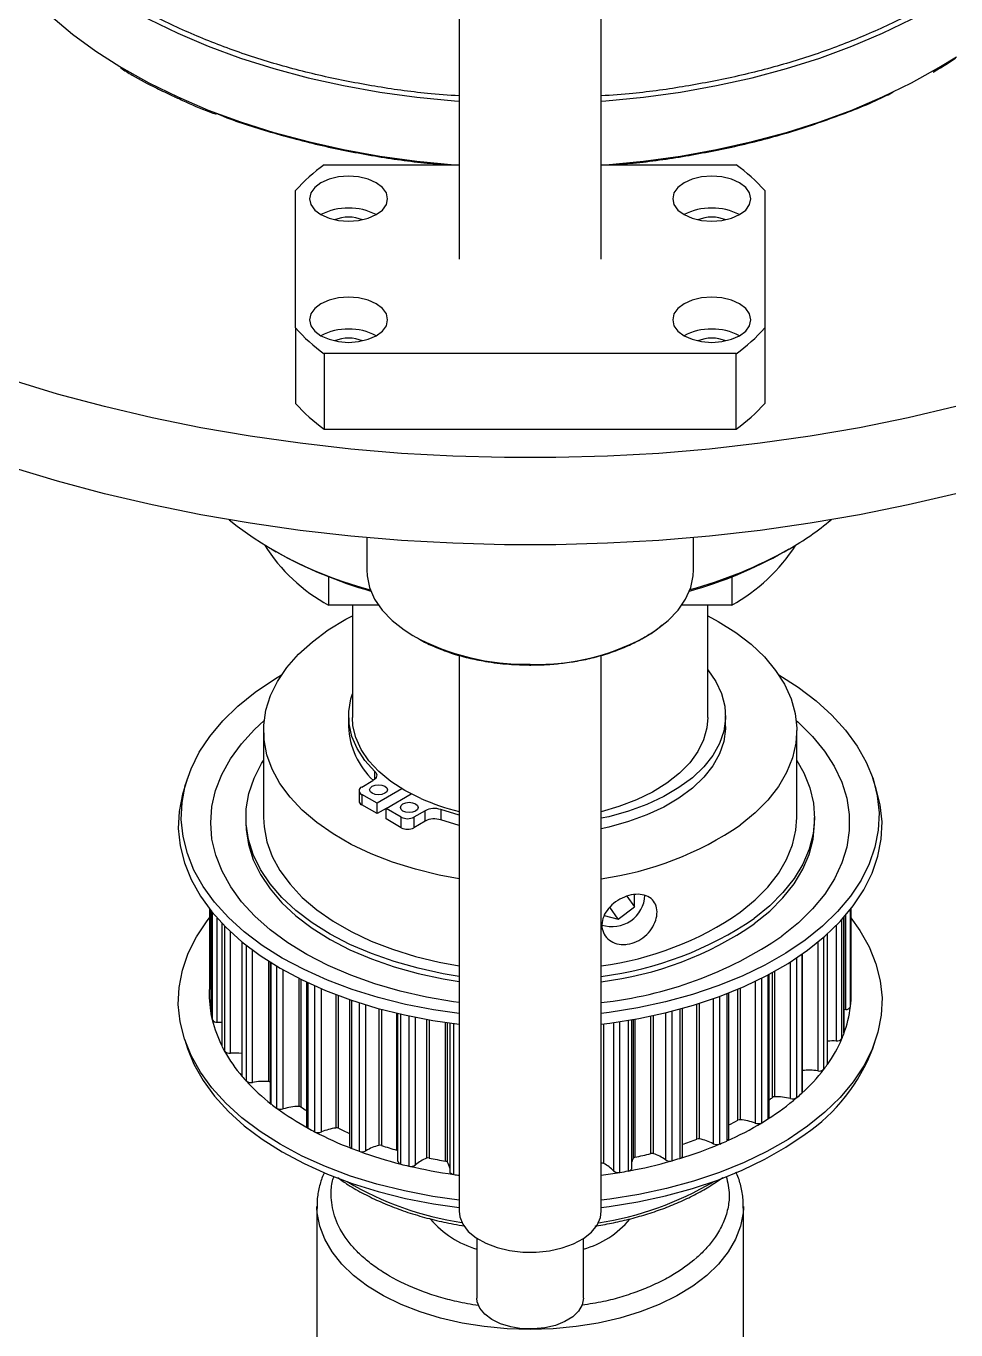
# Model space of a CAD drawing. Header units: millimetres. Extents: x 334 to 3694, y 0 to 2376.
# Drawn here: x 3147.2 to 3225.7, y 1011.5 to 1121.6 of the extents above; entities that cross this region are included whole.
import ezdxf

# ---------------------------------------------------------------- set-up
doc = ezdxf.new("R2010")
doc.units = ezdxf.units.MM
doc.header["$LTSCALE"] = 3
doc.layers.add('1_외형선', color=7, linetype='Continuous', lineweight=25)

msp = doc.modelspace()

# ---------------------------------------------------------------- linework, layer by layer
at = {"layer": '1_외형선'}
for p, q in [((3183.78, 1134.02), (3183.78, 1101.9)), ((3195.78, 1101.9), (3195.78, 1134.14)), ((3172.39, 1109.87), (3183.78, 1109.87)), ((3195.78, 1109.87), (3207.17, 1109.87)), ((3169.98, 1096.11), (3169.98, 1107.7)), ((3209.58, 1107.7), (3209.58, 1096.11)), ((3169.98, 1096.11), (3169.98, 1089.74)), ((3209.58, 1096.11), (3209.58, 1089.74)), ((3207.17, 1093.94), (3172.39, 1093.94)), ((3172.39, 1093.94), (3172.39, 1087.57)), ((3207.17, 1087.57), (3207.17, 1093.94)), ((3172.39, 1087.57), (3189.78, 1087.57)), ((3189.78, 1087.57), (3207.17, 1087.57)), ((3167.93, 1077.46), (3168.35, 1077.21)), ((3175.98, 1078.41), (3175.98, 1075.69)), ((3203.58, 1075.69), (3203.58, 1078.41)), ((3211.21, 1077.21), (3211.63, 1077.46)), ((3172.77, 1075.1), (3172.77, 1072.7)), ((3206.79, 1075.1), (3206.79, 1072.7)), ((3176.99, 1072.7), (3172.77, 1072.7)), ((3174.78, 1072.7), (3174.78, 1063.22)), ((3206.79, 1072.7), (3202.57, 1072.7)), ((3204.78, 1063.22), (3204.78, 1072.7)), ((3183.78, 1068.48), (3183.78, 1021.56)), ((3195.78, 1021.56), (3195.78, 1068.48)), ((3174.45, 1063.36), (3174.45, 1062.48)), ((3206.28, 1062.48), (3206.28, 1063.36)), ((3167.28, 1062.14), (3167.28, 1054.79)), ((3212.28, 1054.79), (3212.28, 1062.14)), ((3176.68, 1058.03), (3176.68, 1058.67)), ((3160.86, 1058.12), (3160.62, 1057.39)), ((3175.56, 1057.36), (3176.51, 1057.91)), ((3218.94, 1057.39), (3218.7, 1058.12)), ((3175.34, 1057.05), (3175.34, 1056.17)), ((3176.85, 1056), (3175.56, 1056.74)), ((3175.56, 1056.74), (3175.56, 1055.86)), ((3178.96, 1057.22), (3176.85, 1056)), ((3177.61, 1055.56), (3179.74, 1056.79)), ((3176.85, 1055.12), (3175.56, 1055.86)), ((3176.85, 1055.12), (3176.85, 1056)), ((3177.61, 1055.56), (3176.85, 1055.12)), ((3178.9, 1054.81), (3177.61, 1055.56)), ((3177.61, 1054.68), (3177.61, 1055.56)), ((3180.92, 1055.36), (3179.97, 1054.81)), ((3180.92, 1054.48), (3180.92, 1055.36)), ((3183.78, 1055), (3182.24, 1055.46)), ((3182.24, 1055.46), (3182.24, 1054.58)), ((3165.78, 1054.79), (3165.78, 1054.35)), ((3178.9, 1053.93), (3177.61, 1054.68)), ((3178.9, 1053.93), (3178.9, 1054.81)), ((3179.97, 1054.81), (3179.97, 1053.93)), ((3180.92, 1054.48), (3179.97, 1053.93)), ((3183.78, 1054.11), (3182.24, 1054.58)), ((3213.78, 1054.35), (3213.78, 1054.79)), ((3197.95, 1048.16), (3198.59, 1047.24)), ((3198.59, 1047.24), (3198.59, 1048.28)), ((3162.71, 1047.09), (3162.71, 1040.44)), ((3162.85, 1046.91), (3162.85, 1038.18)), ((3162.85, 1038.15), (3162.85, 1046.91)), ((3162.94, 1046.8), (3162.94, 1037.73)), ((3196.03, 1046.53), (3197.2, 1046.21)), ((3197.2, 1046.21), (3196.49, 1047.22)), ((3197.2, 1046.21), (3198.59, 1047.24)), ((3216.41, 1046.55), (3216.41, 1038.58)), ((3216.81, 1038.82), (3216.81, 1047.04)), ((3216.85, 1039.26), (3216.85, 1047.09)), ((3216.85, 1047.09), (3216.85, 1039.25)), ((3163.37, 1037.5), (3163.37, 1046.3)), ((3163.75, 1045.88), (3163.75, 1035.55)), ((3163.77, 1035.48), (3163.77, 1045.86)), ((3163.99, 1045.64), (3163.99, 1035.07)), ((3215.62, 1045.69), (3215.62, 1035.93)), ((3216.09, 1036.13), (3216.09, 1046.19)), ((3216.26, 1046.37), (3216.26, 1036.55)), ((3216.27, 1036.6), (3216.27, 1046.38)), ((3164.48, 1034.89), (3164.48, 1045.16)), ((3165.43, 1044.32), (3165.43, 1033.05)), ((3214.57, 1033.55), (3214.57, 1044.7)), ((3214.86, 1044.96), (3214.86, 1033.94)), ((3214.89, 1034.04), (3214.89, 1044.99)), ((3165.48, 1032.94), (3165.48, 1044.28)), ((3165.82, 1044.01), (3165.82, 1032.56)), ((3166.35, 1032.43), (3166.35, 1043.6)), ((3212.7, 1043.24), (3212.7, 1031.52)), ((3212.77, 1031.66), (3212.77, 1043.29)), ((3214.05, 1044.26), (3214.05, 1033.4)), ((3167.69, 1042.68), (3167.69, 1032.51)), ((3167.84, 1042.58), (3167.84, 1030.76)), ((3167.93, 1030.61), (3167.93, 1042.53)), ((3168.37, 1042.25), (3168.37, 1030.26)), ((3211.74, 1042.6), (3211.74, 1031.07)), ((3212.3, 1031.16), (3212.3, 1042.96)), ((3168.94, 1030.19), (3168.94, 1041.92)), ((3170.24, 1041.23), (3170.24, 1030.4)), ((3170.43, 1041.13), (3170.43, 1030.36)), ((3209.34, 1029.03), (3209.34, 1041.24)), ((3209.85, 1041.5), (3209.85, 1029.35)), ((3209.96, 1029.52), (3209.96, 1041.56)), ((3210.23, 1031.17), (3210.23, 1041.71)), ((3210.43, 1031.22), (3210.43, 1041.81)), ((3170.9, 1040.9), (3170.9, 1028.74)), ((3171.04, 1028.56), (3171.04, 1040.84)), ((3171.58, 1040.59), (3171.58, 1028.26)), ((3172.16, 1028.25), (3172.16, 1040.34)), ((3206.38, 1039.92), (3206.38, 1027.49)), ((3206.56, 1027.7), (3206.56, 1039.99)), ((3207.31, 1029.25), (3207.31, 1040.3)), ((3207.52, 1029.28), (3207.52, 1040.39)), ((3208.77, 1040.96), (3208.77, 1029)), ((3173.38, 1039.85), (3173.38, 1028.59)), ((3173.58, 1039.77), (3173.58, 1028.56)), ((3174.52, 1039.43), (3174.52, 1027.07)), ((3174.72, 1026.85), (3174.72, 1039.36)), ((3175.34, 1039.16), (3175.34, 1026.62)), ((3175.92, 1026.66), (3175.92, 1038.98)), ((3203.86, 1027.65), (3203.86, 1039.04)), ((3204.07, 1027.67), (3204.07, 1039.11)), ((3205.22, 1039.49), (3205.22, 1027.26)), ((3205.79, 1027.24), (3205.79, 1039.7)), ((3216.85, 1039.25), (3216.85, 1039.26)), ((3162.85, 1038.18), (3162.85, 1038.15)), ((3177.01, 1038.66), (3177.01, 1027.12)), ((3177.23, 1038.6), (3177.23, 1027.11)), ((3178.52, 1026.71), (3178.52, 1038.27)), ((3178.59, 1038.26), (3178.59, 1025.78)), ((3178.86, 1025.54), (3178.86, 1038.19)), ((3179.54, 1038.04), (3179.54, 1025.37)), ((3180.1, 1025.47), (3180.1, 1037.93)), ((3181.04, 1037.75), (3181.04, 1026.03)), ((3181.25, 1037.72), (3181.25, 1026.04)), ((3198.37, 1025.21), (3198.37, 1037.73)), ((3198.47, 1037.74), (3198.47, 1026.02)), ((3198.62, 1037.77), (3198.62, 1026.11)), ((3199.97, 1026.42), (3199.97, 1038.04)), ((3200.19, 1026.42), (3200.19, 1038.08)), ((3201.19, 1038.31), (3201.19, 1025.9)), ((3201.76, 1025.82), (3201.76, 1038.45)), ((3202.41, 1038.62), (3202.41, 1026.02)), ((3202.65, 1026.25), (3202.65, 1038.69)), ((3216.41, 1038.58), (3216.27, 1038.57)), ((3182.64, 1025.78), (3182.64, 1037.5)), ((3182.8, 1025.7), (3182.8, 1037.47)), ((3182.99, 1037.45), (3182.99, 1024.91)), ((3183.33, 1024.66), (3183.33, 1037.4)), ((3195.99, 1025.58), (3195.99, 1037.37)), ((3196.82, 1037.48), (3196.82, 1024.97)), ((3197.35, 1024.84), (3197.35, 1037.56)), ((3198.06, 1037.67), (3198.06, 1024.96)), ((3160.62, 1036.03), (3160.86, 1035.3)), ((3218.7, 1035.3), (3218.94, 1036.03)), ((3171.78, 1021.97), (3171.78, 1000.9)), ((3171.78, 1021.81), (3171.78, 1021.97)), ((3207.78, 1000.9), (3207.78, 1021.97)), ((3207.78, 1021.97), (3207.78, 1021.84)), ((3185.28, 1019.27), (3185.28, 1014.21)), ((3194.28, 1014.21), (3194.28, 1019.27))]:
    msp.add_line(p, q, dxfattribs=at)
at = {"layer": '1_외형선', "flags": 128}
for points in [[(3141.78, 1137.35), (3141.81, 1136.42), (3142.02, 1134.57), (3142.45, 1132.74), (3143.09, 1130.92), (3143.93, 1129.14), (3144.99, 1127.39), (3146.24, 1125.68), (3147.69, 1124.03), (3149.32, 1122.44), (3151.14, 1120.91), (3153.12, 1119.46), (3155.13, 1118.17)], [(3155.13, 1123.56), (3155.28, 1123.47), (3157.58, 1122.18), (3160.03, 1120.99), (3162.61, 1119.89), (3165.32, 1118.89), (3168.13, 1118), (3171.04, 1117.22), (3174.03, 1116.56), (3177.1, 1116.01), (3180.22, 1115.58), (3183.38, 1115.27), (3183.78, 1115.24)], [(3195.78, 1115.24), (3196.18, 1115.27), (3199.34, 1115.58), (3202.46, 1116.01), (3205.52, 1116.56), (3208.52, 1117.22), (3211.43, 1118), (3214.24, 1118.89), (3216.94, 1119.89), (3219.53, 1120.99), (3221.98, 1122.18), (3224.28, 1123.47), (3225.76, 1124.39)], [(3155.13, 1118.17), (3155.28, 1118.08), (3157.58, 1116.79), (3160.03, 1115.6), (3162.61, 1114.5), (3165.32, 1113.5), (3168.13, 1112.61), (3171.04, 1111.83), (3174.03, 1111.17), (3177.1, 1110.62), (3180.22, 1110.19), (3183.38, 1109.88), (3183.53, 1109.87)], [(3196.03, 1109.87), (3196.18, 1109.88), (3199.34, 1110.19), (3202.46, 1110.62), (3205.52, 1111.17), (3208.52, 1111.83), (3211.43, 1112.61), (3214.24, 1113.5), (3216.94, 1114.5), (3219.53, 1115.6), (3221.98, 1116.79), (3224.28, 1118.08), (3225.76, 1119)], [(3174.45, 1108.92), (3173.6, 1108.85), (3172.8, 1108.66), (3172.12, 1108.36), (3171.59, 1107.97), (3171.26, 1107.51), (3171.15, 1107.01), (3171.26, 1106.52), (3171.59, 1106.06), (3172.12, 1105.67), (3172.8, 1105.36), (3173.6, 1105.17), (3174.45, 1105.11), (3175.3, 1105.17), (3176.1, 1105.36), (3176.78, 1105.67), (3177.31, 1106.06), (3177.64, 1106.52), (3177.75, 1107.01), (3177.64, 1107.51), (3177.31, 1107.97), (3176.78, 1108.36), (3176.1, 1108.66), (3175.3, 1108.85), (3174.45, 1108.92)], [(3205.11, 1108.92), (3204.25, 1108.85), (3203.46, 1108.66), (3202.77, 1108.36), (3202.25, 1107.97), (3201.92, 1107.51), (3201.81, 1107.01), (3201.92, 1106.52), (3202.25, 1106.06), (3202.77, 1105.67), (3203.46, 1105.36), (3204.25, 1105.17), (3205.11, 1105.11), (3205.96, 1105.17), (3206.76, 1105.36), (3207.44, 1105.67), (3207.97, 1106.06), (3208.3, 1106.52), (3208.41, 1107.01), (3208.3, 1107.51), (3207.97, 1107.97), (3207.44, 1108.36), (3206.76, 1108.66), (3205.96, 1108.85), (3205.11, 1108.92)], [(3174.45, 1098.7), (3173.6, 1098.64), (3172.8, 1098.45), (3172.12, 1098.14), (3171.59, 1097.75), (3171.26, 1097.29), (3171.15, 1096.8), (3171.26, 1096.3), (3171.59, 1095.84), (3172.12, 1095.45), (3172.8, 1095.15), (3173.6, 1094.96), (3174.45, 1094.89), (3175.3, 1094.96), (3176.1, 1095.15), (3176.78, 1095.45), (3177.31, 1095.84), (3177.64, 1096.3), (3177.75, 1096.8), (3177.64, 1097.29), (3177.31, 1097.75), (3176.78, 1098.14), (3176.1, 1098.45), (3175.3, 1098.64), (3174.45, 1098.7)], [(3205.11, 1098.7), (3204.25, 1098.64), (3203.46, 1098.45), (3202.77, 1098.14), (3202.25, 1097.75), (3201.92, 1097.29), (3201.81, 1096.8), (3201.92, 1096.3), (3202.25, 1095.84), (3202.77, 1095.45), (3203.46, 1095.15), (3204.25, 1094.96), (3205.11, 1094.89), (3205.96, 1094.96), (3206.76, 1095.15), (3207.44, 1095.45), (3207.97, 1095.84), (3208.3, 1096.3), (3208.41, 1096.8), (3208.3, 1097.29), (3207.97, 1097.75), (3207.44, 1098.14), (3206.76, 1098.45), (3205.96, 1098.64), (3205.11, 1098.7)], [(3225.72, 1089.47), (3221.69, 1088.52), (3217.59, 1087.69), (3213.42, 1086.97), (3209.2, 1086.37), (3204.93, 1085.89), (3200.63, 1085.52), (3196.3, 1085.28), (3191.95, 1085.16), (3187.6, 1085.16), (3183.26, 1085.28), (3178.93, 1085.52), (3174.63, 1085.89), (3170.36, 1086.37), (3166.14, 1086.97), (3161.97, 1087.69), (3157.86, 1088.52), (3153.84, 1089.47), (3149.89, 1090.53), (3146.04, 1091.69)], [(3225.72, 1082.12), (3221.69, 1081.17), (3217.59, 1080.34), (3213.42, 1079.62), (3209.2, 1079.02), (3204.93, 1078.54), (3200.63, 1078.17), (3196.3, 1077.93), (3191.95, 1077.81), (3187.6, 1077.81), (3183.26, 1077.93), (3178.93, 1078.17), (3174.63, 1078.54), (3170.36, 1079.02), (3166.14, 1079.62), (3161.97, 1080.34), (3157.86, 1081.17), (3153.84, 1082.12), (3149.89, 1083.18), (3146.04, 1084.34)], [(3175.98, 1075.69), (3176.01, 1075.19), (3176.22, 1074.2), (3176.65, 1073.23), (3177.29, 1072.3), (3178.13, 1071.43), (3179.15, 1070.62), (3179.87, 1070.15)], [(3199.98, 1070.33), (3200.41, 1070.62), (3201.43, 1071.43), (3202.27, 1072.3), (3202.9, 1073.23), (3203.33, 1074.2), (3203.55, 1075.19), (3203.58, 1075.69)], [(3183.78, 1049.62), (3182.09, 1049.93), (3180.09, 1050.42), (3178.17, 1051.01), (3176.37, 1051.71), (3174.68, 1052.51), (3173.14, 1053.4), (3171.76, 1054.36), (3170.54, 1055.4), (3169.51, 1056.51), (3168.66, 1057.66), (3168.01, 1058.86), (3167.56, 1060.09), (3167.32, 1061.34), (3167.29, 1062.59), (3167.47, 1063.84), (3167.86, 1065.08), (3168.45, 1066.28), (3169.25, 1067.45), (3170.23, 1068.57), (3171.4, 1069.63), (3172.73, 1070.62), (3174.23, 1071.53), (3174.78, 1071.82)], [(3204.78, 1071.82), (3205.66, 1071.34), (3207.13, 1070.41), (3208.43, 1069.41), (3209.56, 1068.34), (3210.5, 1067.21), (3211.25, 1066.03), (3211.8, 1064.81), (3212.14, 1063.57), (3212.28, 1062.32), (3212.2, 1061.07), (3211.92, 1059.82), (3211.43, 1058.6), (3210.73, 1057.41), (3209.84, 1056.26), (3208.77, 1055.17), (3207.51, 1054.15)], [(3183.78, 1038.25), (3181.62, 1038.56), (3179.25, 1039.02), (3176.95, 1039.59), (3174.75, 1040.27), (3172.66, 1041.06), (3170.69, 1041.95), (3168.85, 1042.93), (3167.17, 1044), (3165.65, 1045.15), (3164.31, 1046.36), (3163.14, 1047.64), (3162.17, 1048.97), (3161.4, 1050.34), (3160.84, 1051.75), (3160.48, 1053.18), (3160.33, 1054.62), (3160.4, 1056.06), (3160.67, 1057.49), (3161.16, 1058.91), (3161.85, 1060.3), (3162.75, 1061.64), (3163.84, 1062.94), (3165.11, 1064.19), (3166.56, 1065.36), (3168.19, 1066.46), (3168.79, 1066.82)], [(3204.78, 1067.25), (3205.46, 1066.27), (3205.94, 1065.25), (3206.21, 1064.2), (3206.27, 1063.14), (3206.12, 1062.08), (3205.76, 1061.04), (3205.19, 1060.03), (3204.43, 1059.06), (3203.47, 1058.15), (3202.34, 1057.31), (3201.06, 1056.56), (3199.62, 1055.89), (3198.07, 1055.32), (3196.41, 1054.86), (3195.78, 1054.72)], [(3210.77, 1066.82), (3212.39, 1065.79), (3213.91, 1064.65), (3215.25, 1063.43), (3216.41, 1062.15), (3217.38, 1060.82), (3218.15, 1059.45), (3218.72, 1058.04), (3219.08, 1056.62), (3219.23, 1055.18), (3219.16, 1053.73), (3218.88, 1052.3), (3218.4, 1050.88), (3217.71, 1049.5), (3216.81, 1048.15), (3215.72, 1046.85), (3214.45, 1045.61), (3212.99, 1044.43)], [(3176.68, 1058.67), (3175.83, 1059.61), (3175.18, 1060.61), (3174.73, 1061.64), (3174.49, 1062.69), (3174.46, 1063.75), (3174.65, 1064.81), (3174.78, 1065.23)], [(3180.55, 1056.39), (3179.21, 1057.07), (3178.03, 1057.84), (3177.01, 1058.68), (3176.17, 1059.58), (3175.52, 1060.54), (3175.07, 1061.53), (3174.82, 1062.54), (3174.78, 1063.22)], [(3204.78, 1063.22), (3204.7, 1062.36), (3204.42, 1061.34), (3203.94, 1060.36), (3203.25, 1059.41), (3202.38, 1058.52), (3201.32, 1057.69), (3200.11, 1056.94), (3198.75, 1056.28), (3197.27, 1055.72), (3195.78, 1055.28)], [(3183.78, 1039.18), (3183.3, 1039.24), (3181.02, 1039.63), (3178.8, 1040.14), (3176.66, 1040.75), (3174.63, 1041.47), (3172.72, 1042.3), (3170.94, 1043.22), (3169.31, 1044.22), (3167.84, 1045.3), (3166.54, 1046.46), (3165.42, 1047.68), (3164.5, 1048.94), (3163.77, 1050.26), (3163.24, 1051.6), (3162.92, 1052.96), (3162.82, 1054.34), (3162.92, 1055.71), (3163.23, 1057.08), (3163.75, 1058.42), (3164.48, 1059.74), (3165.4, 1061.01), (3166.52, 1062.22), (3167.32, 1062.97)], [(3206.28, 1062.48), (3206.27, 1062.26), (3206.12, 1061.2), (3205.76, 1060.16), (3205.19, 1059.14), (3204.43, 1058.18), (3203.47, 1057.27), (3202.34, 1056.43), (3201.06, 1055.67), (3199.62, 1055.01), (3198.07, 1054.44), (3196.41, 1053.98), (3195.78, 1053.84)], [(3212.23, 1062.97), (3212.39, 1062.83), (3213.6, 1061.64), (3214.62, 1060.4), (3215.45, 1059.11), (3216.08, 1057.78), (3216.5, 1056.43), (3216.72, 1055.05), (3216.72, 1053.68), (3216.51, 1052.3), (3216.09, 1050.95), (3215.47, 1049.62), (3214.64, 1048.33), (3213.62, 1047.08), (3212.42, 1045.9), (3211.03, 1044.77)], [(3183.78, 1041.38), (3182.43, 1041.6), (3180.32, 1042.06), (3178.3, 1042.63), (3176.38, 1043.3), (3174.57, 1044.08), (3172.9, 1044.94), (3171.38, 1045.9), (3170.01, 1046.93), (3168.83, 1048.04), (3167.82, 1049.2), (3167.01, 1050.41), (3166.4, 1051.66), (3166, 1052.94), (3165.8, 1054.23), (3165.81, 1055.53), (3166.04, 1056.82), (3166.47, 1058.1), (3167.11, 1059.34), (3167.28, 1059.61)], [(3176.68, 1058.67), (3176.75, 1058.58), (3176.81, 1058.48), (3176.83, 1058.38), (3176.82, 1058.28), (3176.78, 1058.17), (3176.72, 1058.08), (3176.63, 1057.99), (3176.51, 1057.91)], [(3212.28, 1059.61), (3212.88, 1058.55), (3213.39, 1057.29), (3213.69, 1056), (3213.78, 1054.7), (3213.66, 1053.41), (3213.33, 1052.12), (3212.79, 1050.86), (3212.05, 1049.63), (3211.12, 1048.45), (3210, 1047.33), (3208.7, 1046.27)], [(3177.51, 1056.83), (3177.27, 1056.73), (3176.98, 1056.7), (3176.7, 1056.73), (3176.45, 1056.83), (3176.29, 1056.97), (3176.23, 1057.13), (3176.29, 1057.3), (3176.45, 1057.44), (3176.7, 1057.53), (3176.98, 1057.56), (3177.27, 1057.53), (3177.51, 1057.44), (3177.68, 1057.3), (3177.73, 1057.13), (3177.68, 1056.97), (3177.51, 1056.83)], [(3160.62, 1057.39), (3160.43, 1056.76), (3160.15, 1055.31), (3160.08, 1053.86), (3160.23, 1052.41), (3160.59, 1050.97), (3161.16, 1049.55), (3161.94, 1048.16), (3162.92, 1046.82), (3164.09, 1045.53), (3165.45, 1044.31), (3166.98, 1043.15), (3168.68, 1042.07), (3170.53, 1041.08), (3172.51, 1040.19), (3174.62, 1039.39), (3176.84, 1038.71), (3179.16, 1038.13), (3181.55, 1037.67), (3183.78, 1037.35)], [(3213.19, 1043.59), (3214.66, 1044.77), (3215.94, 1046.02), (3217.04, 1047.33), (3217.94, 1048.69), (3218.64, 1050.09), (3219.13, 1051.52), (3219.41, 1052.97), (3219.48, 1054.42), (3219.33, 1055.87), (3218.97, 1057.31), (3218.94, 1057.39)], [(3179.04, 1055.94), (3179.28, 1056.04), (3179.57, 1056.07), (3179.86, 1056.04), (3180.1, 1055.94), (3180.26, 1055.8), (3180.32, 1055.64), (3180.26, 1055.47), (3180.1, 1055.33), (3179.86, 1055.24), (3179.57, 1055.2), (3179.28, 1055.24), (3179.04, 1055.33), (3178.88, 1055.47), (3178.82, 1055.64), (3178.88, 1055.8), (3179.04, 1055.94)], [(3165.78, 1054.35), (3165.8, 1053.79), (3166, 1052.5), (3166.4, 1051.22), (3167.01, 1049.97), (3167.82, 1048.76), (3168.83, 1047.6), (3170.01, 1046.49), (3171.38, 1045.46), (3172.9, 1044.5), (3174.57, 1043.63), (3176.38, 1042.86), (3178.3, 1042.19), (3180.32, 1041.62), (3182.43, 1041.16), (3183.78, 1040.94)], [(3167.28, 1054.79), (3167.32, 1053.99), (3167.56, 1052.74), (3168.01, 1051.51), (3168.66, 1050.31), (3169.51, 1049.16), (3170.54, 1048.05), (3171.76, 1047.01), (3173.14, 1046.05), (3174.68, 1045.16), (3176.37, 1044.36), (3178.17, 1043.67), (3180.09, 1043.07), (3182.09, 1042.59), (3183.78, 1042.27)], [(3207.51, 1046.8), (3208.77, 1047.83), (3209.84, 1048.92), (3210.73, 1050.06), (3211.43, 1051.25), (3211.92, 1052.47), (3212.2, 1053.72), (3212.28, 1054.79)], [(3208.7, 1045.83), (3210, 1046.89), (3211.12, 1048.01), (3212.05, 1049.19), (3212.79, 1050.42), (3213.33, 1051.68), (3213.66, 1052.97), (3213.78, 1054.26), (3213.78, 1054.35)], [(3183.78, 1022.49), (3181.55, 1022.81), (3179.16, 1023.27), (3176.84, 1023.85), (3174.62, 1024.53), (3172.51, 1025.33), (3170.53, 1026.22), (3168.68, 1027.21), (3166.98, 1028.29), (3165.45, 1029.45), (3164.09, 1030.67), (3162.92, 1031.96), (3161.94, 1033.3), (3161.16, 1034.69), (3160.59, 1036.11), (3160.23, 1037.55), (3160.08, 1039), (3160.15, 1040.45), (3160.43, 1041.9), (3160.92, 1043.33), (3161.62, 1044.73), (3162.52, 1046.08), (3162.71, 1046.33)], [(3216.85, 1046.33), (3217.62, 1045.26), (3218.39, 1043.87), (3218.97, 1042.45), (3219.33, 1041.01), (3219.48, 1039.56), (3219.41, 1038.11), (3219.13, 1036.66), (3218.64, 1035.23), (3217.94, 1033.83), (3217.04, 1032.47), (3215.94, 1031.16), (3214.66, 1029.91), (3213.19, 1028.73)], [(3212.99, 1044.43), (3211.37, 1043.33), (3209.6, 1042.32), (3207.68, 1041.39), (3205.63, 1040.57), (3203.47, 1039.84), (3201.21, 1039.23), (3198.86, 1038.72), (3196.45, 1038.34), (3195.78, 1038.25)], [(3195.78, 1037.35), (3196.51, 1037.44), (3198.94, 1037.83), (3201.3, 1038.34), (3203.58, 1038.96), (3205.76, 1039.69), (3207.83, 1040.52), (3209.76, 1041.46), (3211.56, 1042.48), (3213.19, 1043.59)], [(3163.75, 1035.55), (3163.75, 1035.52), (3163.77, 1035.48)], [(3216.26, 1036.55), (3216.27, 1036.59), (3216.27, 1036.6)], [(3160.86, 1035.3), (3161.4, 1033.97), (3162.17, 1032.6), (3163.14, 1031.27), (3164.31, 1029.99), (3165.65, 1028.77), (3167.17, 1027.63), (3168.85, 1026.56), (3170.69, 1025.58), (3172.66, 1024.69), (3174.75, 1023.9), (3176.95, 1023.22), (3179.25, 1022.64), (3181.62, 1022.19), (3183.78, 1021.88)], [(3213.19, 1028.73), (3211.56, 1027.62), (3209.76, 1026.6), (3207.83, 1025.66), (3205.76, 1024.83), (3203.58, 1024.1), (3201.3, 1023.48), (3198.94, 1022.97), (3196.51, 1022.58), (3195.78, 1022.49)], [(3195.78, 1021.88), (3196.45, 1021.96), (3198.86, 1022.35), (3201.21, 1022.85), (3203.47, 1023.47), (3205.63, 1024.19), (3207.68, 1025.02), (3209.6, 1025.95), (3211.37, 1026.96), (3212.99, 1028.06)], [(3202.41, 1026.02), (3202.48, 1026.04), (3202.54, 1026.07), (3202.59, 1026.11), (3202.62, 1026.15), (3202.64, 1026.19), (3202.65, 1026.24), (3202.65, 1026.25)], [(3182.99, 1024.91), (3182.99, 1024.88), (3183.01, 1024.84), (3183.04, 1024.8), (3183.08, 1024.76), (3183.13, 1024.73), (3183.19, 1024.7), (3183.26, 1024.68), (3183.33, 1024.66)], [(3198.06, 1024.96), (3198.13, 1024.98), (3198.2, 1025), (3198.26, 1025.03), (3198.3, 1025.07), (3198.34, 1025.11), (3198.36, 1025.15), (3198.37, 1025.2), (3198.37, 1025.21)], [(3189.78, 1011.58), (3187.83, 1011.64), (3185.91, 1011.82), (3184.03, 1012.12), (3182.22, 1012.54), (3180.5, 1013.06), (3178.89, 1013.7), (3177.4, 1014.42), (3176.06, 1015.24), (3174.88, 1016.14), (3173.88, 1017.1), (3173.06, 1018.12), (3172.44, 1019.19), (3172.02, 1020.29), (3171.81, 1021.41), (3171.78, 1021.81)], [(3183.78, 1021.56), (3183.83, 1021.1), (3184.09, 1020.46), (3184.55, 1019.85), (3185.21, 1019.31), (3186.03, 1018.86), (3186.98, 1018.49), (3188.03, 1018.24), (3189.15, 1018.11), (3190.29, 1018.11), (3191.41, 1018.22)], [(3207.78, 1021.84), (3207.75, 1021.41), (3207.54, 1020.29), (3207.12, 1019.19), (3206.5, 1018.12), (3205.68, 1017.1), (3204.68, 1016.14), (3203.5, 1015.24), (3202.16, 1014.42), (3200.67, 1013.7), (3199.06, 1013.06), (3197.34, 1012.54), (3195.53, 1012.12), (3193.65, 1011.82), (3191.73, 1011.64), (3189.78, 1011.58)], [(3191.41, 1018.22), (3192.48, 1018.46), (3193.44, 1018.81), (3194.28, 1019.26), (3194.95, 1019.8), (3195.43, 1020.39), (3195.71, 1021.03), (3195.78, 1021.56)], [(3191.01, 1011.71), (3190.05, 1011.62), (3189.07, 1011.64), (3188.14, 1011.79), (3187.27, 1012.05), (3186.53, 1012.41), (3185.94, 1012.86), (3185.52, 1013.37), (3185.31, 1013.91), (3185.28, 1014.21)], [(3194.28, 1014.21), (3194.18, 1013.66), (3193.87, 1013.13), (3193.38, 1012.65), (3192.71, 1012.24), (3191.91, 1011.92), (3191.01, 1011.71)]]:
    msp.add_lwpolyline(points, dxfattribs=at)
at = {"layer": '1_외형선'}
for centre, radius, start, end in [((3180.98, 1097.91), 14.73, 125.6831, 138.3264), ((3198.58, 1097.91), 14.73, 41.6736, 54.3169), ((3174.36, 1101.46), 4.77, 88.8728, 118.0174), ((3174.54, 1101.46), 4.77, 61.9826, 91.1272), ((3205.01, 1101.46), 4.77, 88.8728, 118.0174), ((3205.2, 1101.46), 4.77, 61.9826, 91.1272), ((3174.45, 1102.36), 3.1, 67.5909, 112.4091), ((3205.11, 1102.36), 3.1, 67.5909, 112.4091), ((3180.98, 1105.9), 14.73, 221.6736, 234.3169), ((3198.58, 1105.9), 14.73, 305.6831, 318.3264), ((3174.36, 1091.24), 4.77, 88.8728, 118.0174), ((3174.45, 1092.15), 3.1, 67.5909, 112.4091), ((3174.54, 1091.24), 4.77, 61.9826, 91.1272), ((3205.01, 1091.24), 4.77, 88.8728, 118.0174), ((3205.11, 1092.15), 3.1, 67.5909, 112.4091), ((3205.2, 1091.24), 4.77, 61.9826, 91.1272), ((3180.98, 1099.53), 14.73, 221.6736, 234.3169), ((3198.58, 1099.53), 14.73, 305.6831, 318.3264), ((3184.35, 1105.31), 32.32, 231.8277, 255.5462), ((3199.33, 1099.03), 24.84, 299.6784, 309.6411), ((3179.96, 1085.76), 14.91, 212.3169, 241.1546), ((3193.58, 1109.49), 36.77, 285.282, 299.3967), ((3199.41, 1085.96), 15.18, 299.1067, 327.4218), ((3186.06, 1108.65), 36.08, 240.6107, 254.3632), ((3193.69, 1108.2), 35.6, 285.543, 299.4761), ((3189.38, 1087.57), 19.85, 241.3909, 271.1543), ((3190.37, 1086.69), 18.98, 268.2014, 300.4028), ((3180.92, 1062.69), 6.47, 181.9106, 227.4203), ((3175.67, 1057.05), 0.33, 110.7834, 249.2166), ((3175.71, 1056.21), 0.38, 185.6948, 245.6253), ((3188.57, 1074.48), 19.78, 246.0711, 255.9782), ((3181.69, 1053.86), 1.69, 71.2275, 117.061), ((3179.43, 1055.85), 1.16, 242.6097, 297.3903), ((3181.69, 1052.98), 1.69, 71.2275, 117.061), ((3179.43, 1054.96), 1.16, 242.6097, 297.3903), ((3191.91, 1077.14), 27.79, 278.01, 304.1662), ((3196.68, 1048.37), 2.79, 252.1669, 357.1574), ((3192.27, 1068.85), 26.81, 277.5203, 304.6559), ((3192.02, 1070.83), 29.69, 277.2801, 304.18), ((3192.39, 1069.4), 28.67, 276.7908, 304.6694), ((3192.24, 1072.4), 33.41, 276.0749, 304.2216), ((3171.78, 1039.85), 9.09, 176.2172, 190.7752), ((3162.94, 1040.47), 0.234, 186.5428, 246.2827), ((3207.83, 1039.85), 9.04, 356.1942, 3.774), ((3207.29, 1039.93), 9.58, 339.3232, 353.3785), ((3216.45, 1038.97), 0.391, 264.2992, 337.8245), ((3207.77, 1039.85), 9.1, 353.5002, 356.1942), ((3172.12, 1039.91), 9.44, 190.7261, 193.3561), ((3172.91, 1040.13), 10.25, 193.528, 206.9631), ((3163.32, 1037.93), 0.428, 207.9801, 276.7994), ((3163.25, 1032.06), 5.44, 84.7272, 88.7657), ((3205.3, 1040.76), 11.75, 324.5226, 336.7906), ((3215.41, 1030.46), 5.47, 87.7883, 95.4367), ((3215.7, 1036.41), 0.486, 261.4698, 324.3637), ((3206.49, 1040.2), 10.43, 337.0039, 339.4642), ((3173.99, 1040.63), 11.45, 206.7791, 209.0913), ((3175.41, 1041.49), 13.11, 209.3124, 220.7157), ((3164.39, 1035.41), 0.525, 220.2679, 279.8098), ((3164.91, 1029.43), 5.48, 84.5127, 94.5431), ((3204.41, 1040.69), 15.27, 304.2045, 339.3474), ((3202.2, 1043.06), 15.61, 312.3042, 322.4508), ((3213.29, 1028), 5.46, 82.0009, 95.4868), ((3214.17, 1033.97), 0.58, 258.1172, 313.6198), ((3203.87, 1041.71), 13.46, 322.662, 324.7377), ((3214.73, 1034.04), 0.166, 323.0727, 359.3894), ((3165.61, 1033.06), 0.175, 181.2797, 222.6894), ((3177.01, 1042.78), 15.16, 220.4982, 222.4153), ((3178.79, 1044.49), 17.63, 222.6112, 231.9664), ((3166.21, 1033.03), 0.613, 230.0947, 283.4229), ((3167.33, 1027.11), 5.41, 86.1199, 100.3817), ((3167.68, 1032.18), 0.325, 59.6886, 87.4062), ((3198.6, 1047.12), 21.03, 302.3215, 310.6389), ((3198.44, 1046.19), 19.1, 307.1043, 308.1267), ((3210.42, 1030.9), 0.32, 88.3791, 124.6135), ((3210.47, 1025.98), 5.24, 75.9731, 90.5356), ((3211.92, 1031.7), 0.656, 254.0942, 304.9673), ((3200.44, 1044.9), 18.15, 310.8068, 312.5074), ((3212.59, 1031.66), 0.186, 308.8528, 358.0213), ((3168.04, 1030.77), 0.198, 183.111, 235.9799), ((3180.59, 1046.68), 20.46, 231.7798, 233.3498), ((3182.39, 1049.21), 23.56, 233.4981, 241.2071), ((3168.73, 1030.84), 0.679, 238.0601, 287.7392), ((3170.39, 1025.34), 5.07, 91.722, 106.6138), ((3170.26, 1030.06), 0.34, 58.7718, 93.5399), ((3182.56, 1048.22), 21.59, 235.8307, 237.3214), ((3195.18, 1052.65), 27.54, 294.0074, 300.9557), ((3194.99, 1051.61), 25.53, 296.9321, 298.8464), ((3207.48, 1028.92), 0.365, 83.5537, 116.6577), ((3207.1, 1024.56), 4.74, 69.3495, 84.9277), ((3209.02, 1029.65), 0.701, 249.3173, 297.8786), ((3196.85, 1049.76), 24.2, 301.0764, 302.48), ((3209.76, 1029.53), 0.21, 296.2829, 356.2009), ((3171.13, 1028.77), 0.231, 186.1383, 246.8308), ((3184.06, 1052.1), 26.9, 241.0678, 242.3759), ((3185.58, 1055.14), 30.3, 242.4796, 248.998), ((3171.89, 1028.9), 0.708, 244.6333, 292.8534), ((3173.95, 1024.15), 4.47, 97.3773, 113.5697), ((3173.43, 1028.21), 0.379, 66.196, 98.4807), ((3185.75, 1054.01), 28.21, 244.4605, 246.5582), ((3174.78, 1027.1), 0.262, 188.661, 256.9181), ((3186.87, 1058.32), 33.73, 248.9011, 250.0261), ((3177.87, 1023.49), 3.72, 103.311, 121.6279), ((3177.11, 1026.73), 0.398, 72.5858, 103.8126), ((3188.03, 1060.04), 34.66, 251.8352, 254.0642), ((3178.45, 1026.46), 0.261, 55.7103, 74.9272), ((3192.46, 1058.88), 34.34, 286.8518, 292.8484), ((3192.3, 1057.72), 32.21, 288.6797, 291.0204), ((3203.99, 1027.28), 0.393, 78.3992, 109.8933), ((3203.31, 1023.7), 4.04, 61.789, 79.1355), ((3205.53, 1027.89), 0.706, 243.6554, 291.9717), ((3193.72, 1055.77), 30.99, 292.9299, 294.1203), ((3206.31, 1027.73), 0.245, 286.3223, 353.0431), ((3175.58, 1027.27), 0.696, 250.1406, 298.9302), ((3187.92, 1061.36), 36.95, 250.0944, 255.805), ((3178.9, 1025.85), 0.31, 193.1917, 263.7962), ((3182.03, 1023.27), 2.93, 109.7926, 131.2802), ((3181.17, 1025.66), 0.393, 78.2515, 109.7206), ((3189.28, 1065.08), 39.85, 258.3732, 260.4042), ((3182.62, 1025.55), 0.233, 39.3072, 84.366), ((3181.79, 1025.02), 1.21, 7.6164, 33.9463), ((3195.84, 1025.23), 0.379, 66.3837, 98.6213), ((3190.72, 1064.73), 40.45, 280.4534, 285.8299), ((3199.55, 1025.46), 1.21, 152.4702, 165.5276), ((3198.65, 1025.9), 0.21, 97.5179, 145.7921), ((3190.67, 1063.21), 37.94, 282.0923, 284.191), ((3200.07, 1026.04), 0.398, 72.75, 103.9662), ((3199.23, 1023.31), 3.25, 52.8477, 72.9125), ((3201.56, 1026.46), 0.67, 236.8839, 286.9946), ((3191.47, 1061.97), 37.58, 285.8809, 286.9276), ((3188.7, 1064.26), 39.96, 255.7418, 256.7466), ((3179.71, 1025.99), 0.646, 254.7894, 306.2408), ((3189.25, 1066.73), 42.48, 256.7872, 261.9902), ((3189.56, 1068.7), 44.48, 261.9528, 262.5305), ((3190.06, 1068.28), 44.05, 277.4659, 279.5376), ((3194.97, 1023.3), 2.49, 41.9672, 65.9377), ((3197.22, 1025.42), 0.6, 228.6548, 282.7966), ((3190.23, 1067.2), 42.96, 279.5429, 280.5003), ((3188, 1047.14), 26.83, 239.3522, 261.451), ((3191.6, 1047.02), 26.72, 278.5002, 300.6966), ((3187.43, 1025.97), 7.9, 219.9637, 254.2087), ((3192.24, 1025.8), 7.71, 285.3356, 320.4116)]:
    msp.add_arc(centre, radius, start, end, dxfattribs=at)
for points, knots in [([(3183.78, 1115.69), (3182.88, 1115.75), (3180.48, 1115.92), (3176.6, 1116.48), (3172.16, 1117.34), (3167.81, 1118.48), (3163.62, 1119.9), (3159.65, 1121.57), (3156, 1123.48), (3153.11, 1125.28), (3151.62, 1126.5), (3151.07, 1126.95)], [0, 0, 0, 0, 0.069001, 0.185483, 0.304923, 0.426838, 0.550677, 0.675835, 0.801661, 0.927488, 1, 1, 1, 1]), ([(3228.49, 1126.95), (3227.94, 1126.5), (3226.45, 1125.28), (3223.56, 1123.48), (3219.91, 1121.57), (3215.94, 1119.9), (3211.75, 1118.48), (3207.4, 1117.34), (3202.96, 1116.48), (3199.08, 1115.92), (3196.67, 1115.75), (3195.78, 1115.69)], [0, 0, 0, 0, 0.072572, 0.19839, 0.324209, 0.449358, 0.57319, 0.695097, 0.814528, 0.931003, 1, 1, 1, 1]), ([(3223.79, 1117.7), (3224.21, 1117.94), (3224.86, 1118.32), (3225.46, 1118.72), (3225.68, 1118.87)], [0, 0, 0, 0, 0.638542, 1, 1, 1, 1]), ([(3155.21, 1118.04), (3155.53, 1117.84), (3156.5, 1117.25), (3157.96, 1116.47), (3159.14, 1115.92), (3159.58, 1115.71)], [0, 0, 0, 0, 0.235668, 0.710528, 1, 1, 1, 1]), ([(3196.55, 1109.87), (3197.19, 1109.92), (3199.34, 1110.07), (3202.96, 1110.6), (3207.4, 1111.46), (3211.75, 1112.6), (3215.92, 1114.03), (3218.83, 1115.19), (3220.23, 1115.92), (3220.43, 1116.03)], [0, 0, 0, 0, 0.072673, 0.244977, 0.421655, 0.601995, 0.785182, 0.970318, 1, 1, 1, 1]), ([(3159.58, 1115.71), (3159.87, 1115.58), (3160.87, 1115.09), (3162.1, 1114.57), (3163.08, 1114.21), (3163.26, 1114.15)], [0, 0, 0, 0, 0.2408, 0.857767, 1, 1, 1, 1]), ([(3163.38, 1114.18), (3163.48, 1114.14), (3164.88, 1113.54), (3167.83, 1112.62), (3172.16, 1111.46), (3176.6, 1110.6), (3180.22, 1110.07), (3182.37, 1109.92), (3183.01, 1109.87)], [0, 0, 0, 0, 0.017637, 0.246829, 0.472457, 0.693504, 0.90908, 1, 1, 1, 1]), ([(3189.78, 1067.66), (3190.18, 1067.66), (3191, 1067.67), (3192.27, 1067.78), (3193.62, 1067.96), (3195.04, 1068.25), (3196.49, 1068.66), (3197.82, 1069.17), (3198.98, 1069.73), (3199.99, 1070.34), (3200.64, 1070.78), (3200.91, 1071.04), (3200.92, 1071.05)], [0, 0, 0, 0, 0.091368, 0.188796, 0.292194, 0.408686, 0.532187, 0.662466, 0.770427, 0.878412, 0.995542, 1, 1, 1, 1]), ([(3180.26, 1069.94), (3180.37, 1069.87), (3180.8, 1069.61), (3181.74, 1069.17), (3183.06, 1068.66), (3184.52, 1068.25), (3186.15, 1067.92), (3187.9, 1067.7), (3189.18, 1067.67), (3189.78, 1067.66)], [0, 0, 0, 0, 0.045746, 0.179517, 0.340879, 0.493866, 0.638205, 0.830252, 1, 1, 1, 1]), ([(3189.78, 1067.66), (3189.78, 1067.64), (3189.78, 1067.59), (3189.78, 1067.6), (3189.78, 1067.65), (3189.78, 1067.7), (3189.78, 1067.73)], [0, 0, 0, 0, 0.270261, 0.562429, 0.789736, 1, 1, 1, 1]), ([(3197.98, 1044.09), (3197.81, 1044.07), (3197.38, 1044.04), (3196.74, 1044.22), (3196.18, 1044.64), (3195.86, 1045.23), (3195.8, 1045.91), (3196.02, 1046.63), (3196.49, 1047.28), (3197.15, 1047.82), (3197.92, 1048.18), (3198.71, 1048.34), (3199.44, 1048.27), (3200.02, 1047.98), (3200.4, 1047.49), (3200.53, 1046.84), (3200.42, 1046.11), (3200.05, 1045.38), (3199.49, 1044.75), (3198.77, 1044.27), (3198.25, 1044.15), (3197.98, 1044.09)], [0, 0, 0, 0, 0.035914, 0.089714, 0.143284, 0.196617, 0.250075, 0.303827, 0.357581, 0.411047, 0.464381, 0.517943, 0.571741, 0.625414, 0.678795, 0.732171, 0.785838, 0.839638, 0.893206, 0.9466, 1, 1, 1, 1]), ([(3172.4, 1024.82), (3172.37, 1024.75), (3172.17, 1024.35), (3171.96, 1023.58), (3171.78, 1022.63), (3171.79, 1022.03), (3171.8, 1021.79)], [0, 0, 0, 0, 0.070563, 0.416623, 0.769033, 1, 1, 1, 1]), ([(3185.41, 1013.59), (3184.8, 1013.7), (3183.65, 1013.89), (3182.04, 1014.32), (3180.06, 1014.99), (3178.26, 1015.83), (3176.72, 1016.82), (3175.7, 1017.63), (3174.84, 1018.48), (3173.92, 1019.64), (3173.17, 1021.14), (3172.93, 1022.75), (3173.01, 1023.87), (3173.18, 1024.39), (3173.23, 1024.52)], [0, 0, 0, 0, 0.077351, 0.146096, 0.214853, 0.355092, 0.425299, 0.495519, 0.564263, 0.63302, 0.764863, 0.889256, 0.972217, 1, 1, 1, 1]), ([(3206.33, 1024.53), (3206.45, 1024), (3206.65, 1023.08), (3206.49, 1021.75), (3206.11, 1020.55), (3205.49, 1019.46), (3204.72, 1018.48), (3203.57, 1017.34), (3202.11, 1016.3), (3200.39, 1015.41), (3199, 1014.82), (3197.52, 1014.33), (3195.93, 1013.89), (3194.77, 1013.72), (3194.16, 1013.63)], [0, 0, 0, 0, 0.111324, 0.19435, 0.279956, 0.367972, 0.436769, 0.505579, 0.645927, 0.716188, 0.786463, 0.85526, 0.92407, 1, 1, 1, 1]), ([(3207.76, 1021.83), (3207.76, 1022.07), (3207.78, 1022.7), (3207.58, 1023.68), (3207.36, 1024.45), (3207.16, 1024.82), (3207.14, 1024.86)], [0, 0, 0, 0, 0.233252, 0.609362, 0.960742, 1, 1, 1, 1]), ([(3173.53, 1024.41), (3173.77, 1024.23), (3174.41, 1023.77), (3175.56, 1023.11), (3176.97, 1022.41), (3178.47, 1021.8), (3180.04, 1021.26), (3181.66, 1020.82), (3183.06, 1020.51), (3183.93, 1020.37), (3184.24, 1020.32)], [0, 0, 0, 0, 0.089091, 0.231238, 0.372882, 0.513835, 0.653749, 0.791935, 0.926829, 1, 1, 1, 1]), ([(3195.26, 1020.31), (3195.3, 1020.31), (3195.83, 1020.39), (3196.84, 1020.59), (3198.3, 1020.92), (3199.74, 1021.34), (3201.16, 1021.82), (3202.52, 1022.38), (3203.82, 1023.02), (3205.01, 1023.69), (3205.71, 1024.18), (3206.05, 1024.41)], [0, 0, 0, 0, 0.009034, 0.124774, 0.244961, 0.368425, 0.494248, 0.621801, 0.750648, 0.8805, 1, 1, 1, 1])]:
    msp.add_open_spline(points, degree=3, knots=knots, dxfattribs=at)

doc.saveas('drawing.dxf')
